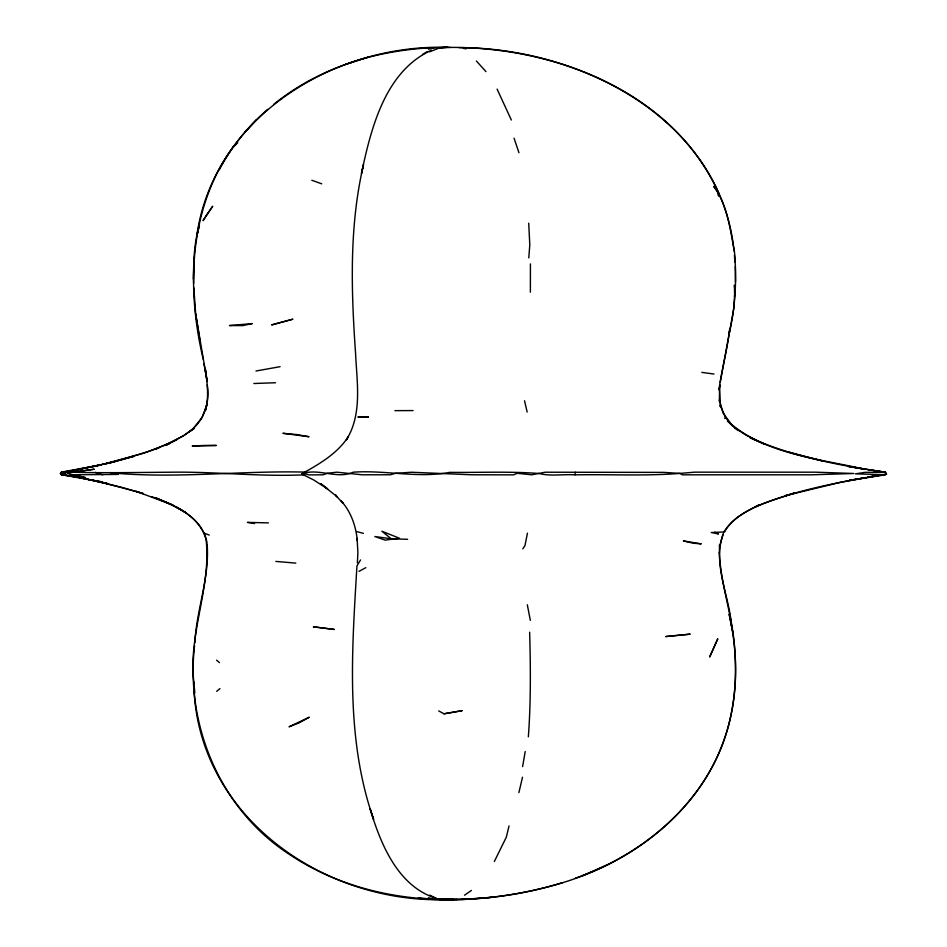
<?xml version="1.0" encoding="UTF-8"?>
<svg xmlns="http://www.w3.org/2000/svg" width="947" height="947" viewBox="0 0 947 947"><rect width="100%" height="100%" fill="white"/><g stroke="black" fill="none" stroke-linecap="round" stroke-linejoin="round"><path stroke-width="1.42" d="M530.379 292.209L530.415 263.905M719.661 386.329L719.341 401.516M718.347 195.378L718.418 192.525C670.606 87.917 546.502 43.574 437.964 47.658M193.626 283.39C193.377 263.858 193.756 243.876 199.426 225.043M193.993 257.679L193.425 279.081M357.374 562.885L357.895 552.61L357.102 538.381L357.303 540.5C355.93 526.047 351.017 511.865 341.192 500.939M735.192 286.018L733.842 308.426L720.241 382.328M720.371 385.133L719.01 389.619C721.685 369.247 727.556 349.041 729.711 328.502M528.793 257.856L529.799 244.859L528.71 223.196M528.355 736.825C530.912 702.058 530.604 667.055 529.645 632.205M194.561 645.617C185.363 724.834 220.106 808.454 287.308 852.998C367.069 907.605 472.162 909.783 562.246 882.829C634.253 860.882 701.68 809.496 725.366 735.926C734.564 708.439 736.884 679.117 734.754 650.329C733.096 617.219 720.75 585.542 719.294 552.598M194.857 642.812C196.467 609.667 209.749 577.563 207.133 544.253M729.415 331.261L729.107 334.031C735.417 307.254 736.849 279.341 734.493 251.961C730.196 229.707 727.485 204.86 713.718 186.441L718.418 192.525L718.524 196.112M575.03 474.849L575.338 472.257L663.622 472.375L679.993 473.405L694.648 472.162L815.687 472.186L853.792 473.488L811.484 474.814L682.278 474.814L679.993 473.405C645.085 476.187 610.022 474.21 575.03 474.849C563.074 474.045 550.763 476.483 539.068 473.488C509.604 471.263 479.537 472.671 449.754 472.364C417.603 478.46 385.559 469.913 353.29 472.186C336.872 479.679 318.405 467.569 301.62 473.914L313.682 479.951L327.674 488.96L320.832 483.739L336.682 496.429L342.992 503.295L341.796 501.721M719.329 553.131L719.59 544.714L719.531 546.537L723.07 534.286M734.41 296.34L735.05 292.28L734.422 285.165L734.588 293.913M361.47 173.408C371.117 128.034 385.157 71.333 431.358 50.262M522.602 766.597L525.206 751.516M527.455 533.137L524.91 545.78L522.768 548.822M361.565 173.313L363.494 164.707C349.076 226.463 351.195 290.705 355.575 353.551C356.853 382.15 362.535 414.064 346.401 439.81L348.2 436.851C336.99 453.968 318.867 464.29 301.62 473.914L304.011 474.506M518.885 792.615L522.507 777.215M199.438 225.244L196.668 236.738C212.909 116.599 335.794 42.579 450.334 47.468M509.036 825.902L506.314 837.172L494.358 861.474M723.283 533.658C712.108 564.116 729.474 595.71 731.605 626.322C736.967 655.75 737.18 686.338 730.835 715.648C714.938 793.953 648.979 853.152 575.456 878.153M219.384 169.667C231.352 146.643 248.161 126.342 267.693 109.319M360.558 559.949L356.936 565.963C352.012 650.435 345.17 738.068 373.603 819.404L370.23 808.916M233.933 145.862C188.808 206.908 186.216 287.959 203.25 359.351M723.91 531.859C739.737 508.089 769.935 501.484 795.255 492.771L785.572 495.624L841.043 482.177L886.546 474.127L884.936 472.186C839.042 465.332 792.686 456.785 750.083 437.727L763.827 443.859L745.976 435.111L734.387 427.476L738.222 430.554L729.983 423.309L732.481 425.866L723.117 413.046L719.353 399.965M61.744 474.802L60.454 473.595L61.744 472.186M256.613 119.5L244.646 132.391M193.306 428.316L202.113 417.627L207.085 404.049L205.381 410.643C209.24 397.148 207.192 382.979 205.392 369.342L207.144 381.487L195.674 313.848L193.827 287.699M724.644 418.456L725.52 417.591L720.134 405.162L720.549 407.139L719.389 388.412M233.601 146.761L237.697 142.831M216.709 691.346L219.953 688.587M71.712 475.891L81.572 477.904L62.242 474.802L60.454 473.595L62.242 472.186L81.111 469.037M273.6 104.466C297.287 85.277 324.726 70.918 353.752 61.709M184.866 434.957L194.277 427.819M464.527 895.211L471.405 890.429M422.504 54.512L426.955 51.801M177.468 439.278L166.625 444.877L183.659 435.656M359.008 571.361L365.826 567.667M165.145 445.421L182.937 435.987L194.088 428.506L188.417 432.377C203.617 421.936 210.175 402.913 207.251 385.015M165.074 445.481L169.584 443.303L147.341 451.908L115.7 461.331L133.823 456.371L106.336 463.557L114.883 461.734L65.97 472.044L99.684 465.202L77.701 469.558M176.391 439.905L154.858 449.34L158.978 447.777L141.375 453.838L102.536 464.397M581.872 875.939L608.021 864.516M429.417 51.848L439.917 47.788L447.173 47.35L439.917 47.788M345.418 64.467L367.661 57.341M349.407 63.058C375.024 54.228 401.907 49.575 428.92 47.835M78.731 475.879L85.609 477.667L70.67 474.802L67.746 473.027L94.309 469.203L74.73 472.02M562.66 882.64C525.336 894.205 486.273 899.638 447.233 899.591L465.084 899.366M872.921 475.986L867.57 477.276L881.657 474.897M89.965 467.309L116.481 461.248M391.241 538.784L381.866 531.22L399.421 538.227L385.18 540.133L374.846 536.535L391.241 538.784L407.612 539.305M101.175 464.74L61.366 472.174L62.088 472.328M444.001 713.801L462.029 710.688L444.001 713.801L438.733 710.937M255.986 371.011L280.111 366.667M885.433 474.838L849.352 480.307L866.233 477.56C828.246 484.237 790.047 492.12 754.404 507.272L758.63 505.165C745.952 511.853 731.38 518.506 724.621 531.942L711.244 532.545L718.489 533.954L714.665 532.19M67.746 473.027L71.936 472.423M428.328 48.806L433.785 48.108L428.458 48.771M70.67 472.186C104.762 473.169 138.558 472.411 172.674 472.198C216.662 471.642 260.425 476.921 304.496 474.802M464.823 899.354L472.008 898.821M733.617 426.612L727.462 420.965C764.371 454.169 817.64 458.36 863.995 469.132L848.619 466.54L885.552 472.222L865.073 472.352L855.342 473.855L885.054 474.672M461.982 899.449L491.86 897.33M432.163 899.401L451.944 899.33C325.898 906.563 194.904 815.959 193.839 682.018C188.133 633.945 211.382 587.436 206.115 539.885C199.995 515.073 173.005 504.834 151.674 496.63M438.816 899.449L453.424 899.342M423.155 48.226L436.52 47.752M253.855 383.511L275.53 382.742M70.67 474.802L118.387 474.423L110.337 472.577M437.088 899.188L457.2 899.413M304.827 472.091C242.432 470.576 180.179 478.389 117.807 473.405M394.923 410.655L413.093 410.572M102.513 482.035L61.366 474.731L62.81 474.743M61.366 472.174L62.928 472.186M883.409 472.198L885.552 472.222M61.366 474.731L63.331 474.755M575.338 472.257L545.152 472.222L531.788 474.802L517.216 473.299L513.594 474.861L471.594 474.778L411.554 472.245L395.42 473.334L390.377 474.767L362.216 474.802L336.895 472.186L327.461 473.228L323.034 474.802L309.207 474.897L303.099 473.334M268.392 522.886L247.404 522.377L254.577 523.573M459.011 47.634C579.978 47.468 720.679 118.849 734.067 251.05M436.934 899.153L447.173 899.579L438.39 899.2M432.542 898.928L417.935 898.241L432.85 899.011M443.255 899.413L447.173 899.603M275.826 561.429L295.819 563.11M701.834 372.384L713.991 374.053M868.186 469.712L884.676 472.186L886.546 474.127L884.936 472.186M428.151 898.158L432.542 898.81M428.553 898.206L432.791 898.857M65.71 474.992L68.468 475.441M71.238 475.903L74.008 476.353M76.766 476.803L79.536 477.252M463.332 48.344L466.208 48.818M102.406 481.964L85.206 478.827L108.372 483.822L100.477 481.987L138.096 492.049M60.454 473.595L63.271 474.175M108.372 483.822L80.826 477.856L84.105 478.59M90.214 479.857L122.056 487.445L143.328 493.624L136.309 491.41L173.052 505.106L155.651 497.767L171.585 504.787L185.73 512.599L175.373 506.479C189.909 514.079 204.161 525.869 207.038 542.927M821.889 460.775L788.318 451.979M356.901 531.669L363.388 533.327M95.102 472.364L102.773 474.826M311.812 180.25L321.708 183.825M204.398 533.256L209.251 535.079M429.76 895.104L436.283 898.383C397.894 886.451 380.599 844.049 370.111 808.833M216.567 660.177L219.479 662.628M665.528 121.24L666.877 122.565M476.377 60.999L485.989 71.629M337.511 497.435L335.617 494.985L336.682 496.429M725.39 416.964L729.628 422.989M497.104 89.101L511.333 119.997M514.043 138.191L518.956 152.727M524.531 400.735L527.159 412.075M731.605 626.322L729.166 614.153L733.096 633.863M527.325 604.766L530.332 620.356M203.984 363.802L206.268 376.622M195.674 313.848L200.184 342.234M193.839 682.018L194.857 693.074M734.41 255.216L734.967 262.177M735.31 266.356L735.499 282.064M717.719 638.929L709.753 656.78L717.719 638.929M206.635 214.898L203.049 220.651L212.696 206.245L206.635 214.898M309.113 717.293L298.814 722.999L289.048 726.799L309.113 717.293M65.674 473.37L62.242 474.802L62.242 472.186L65.674 473.37M292.682 319.246L271.836 324.857L292.682 319.246M252.091 323.614L242.811 325.602L229.517 325.555L252.091 323.614M689.972 634.17L665.824 636.55L689.972 634.17M204.173 445.492L192.205 445.978L216.33 445.457L204.173 445.492M368.347 417.023L358.108 417.047L368.347 417.023M701.017 543.838L693.358 543.235L683.391 540.915L701.017 543.838M296.411 434.543L282.916 433.3L309.042 436.733L296.411 434.543M334.267 629.435L313.481 626.831L334.267 629.435"/></g></svg>
